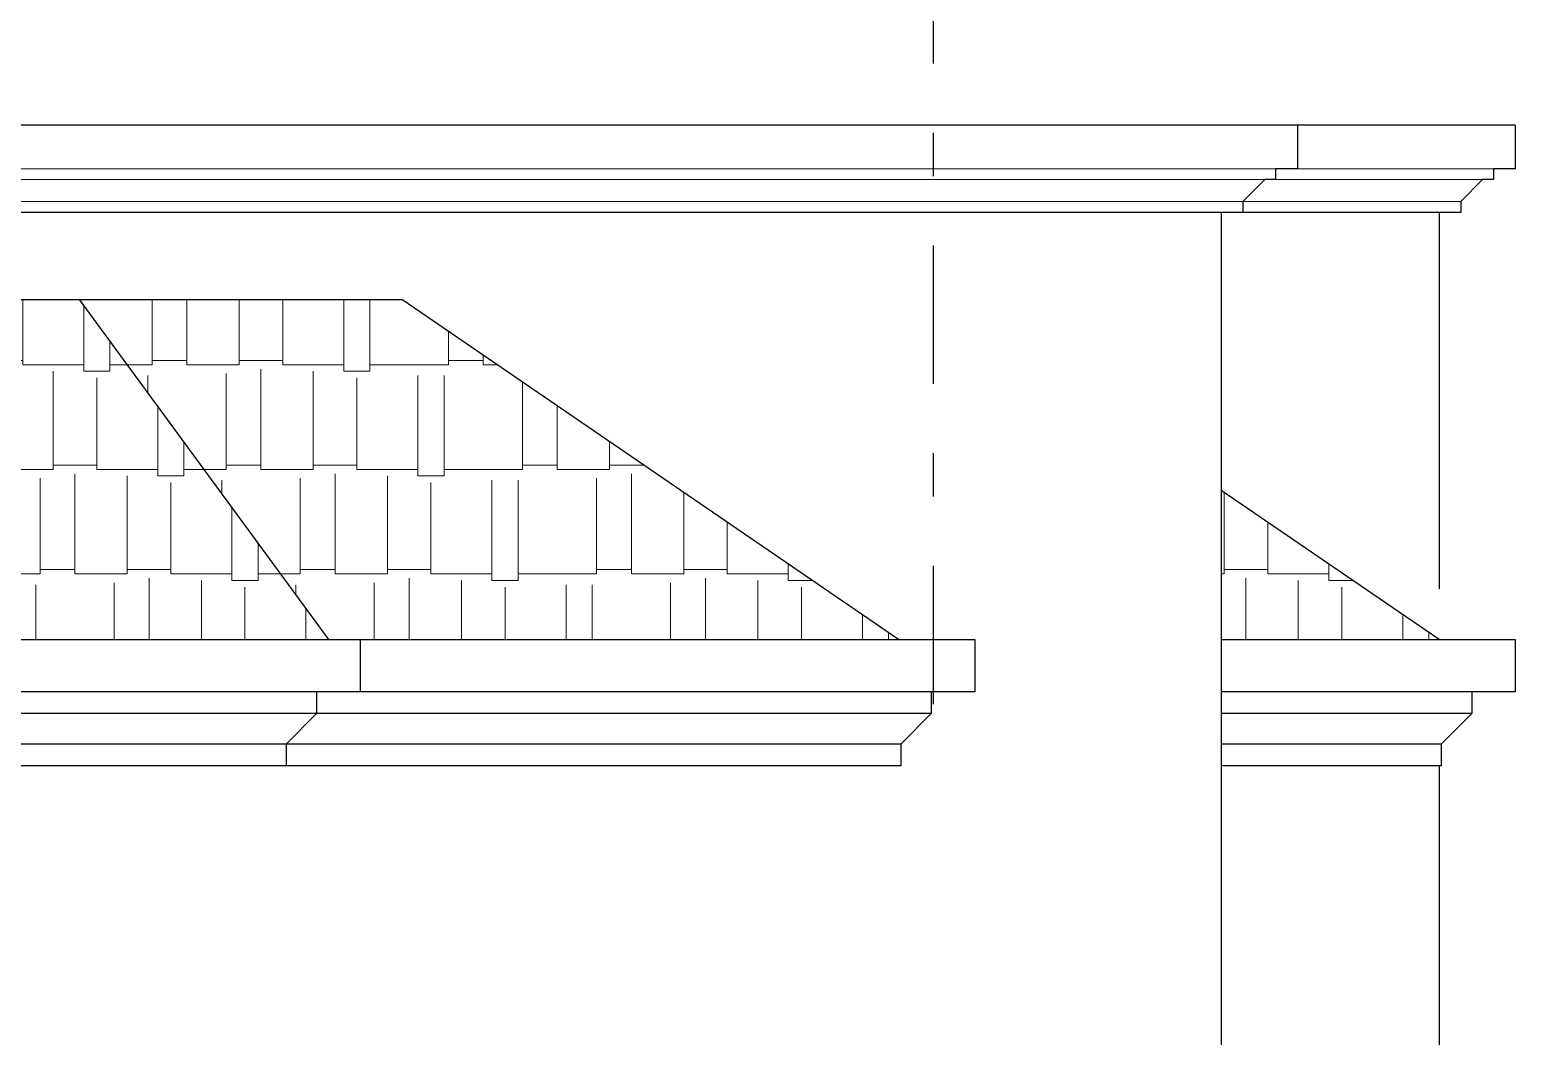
# Model space of a CAD drawing. Extents: x 185 to 567, y -69 to 170.
# Drawn here: x 257.541 to 260.95, y -13.326 to -11.017 of the extents above; entities that cross this region are included whole.
import ezdxf

# ---------------------------------------------------------------- set-up
doc = ezdxf.new("R2010")
doc.units = 0
doc.header["$LTSCALE"] = 0.25
doc.header["$MEASUREMENT"] = 0
doc.linetypes.add('B4-PLANS$0$DASHDOT', pattern=[25.4, 12.7, -6.35, 0, -6.35])
for name, color, linetype in [('A-AX', 1, 'B4-PLANS$0$DASHDOT'), ('A-DIM-IN', 8, 'CONTINUOUS'), ('A-ELV 2', 21, 'CONTINUOUS'), ('A-ELV 5', 51, 'CONTINUOUS')]:
    doc.layers.add(name, color=color, linetype=linetype)
doc.layers.add('A-COLH', color=1, linetype='CONTINUOUS', lineweight=9)
doc.layers.add('A-KORNISH', color=8, linetype='CONTINUOUS', lineweight=9)

msp = doc.modelspace()

# ---------------------------------------------------------------- hatches: boundary and pattern name
at = {"layer": 'A-COLH'}
h = msp.add_hatch(dxfattribs=at)
h.set_pattern_fill('AR-RSHKE', color=1, scale=0.02, style=0)
h.set_pattern_definition([(0, (256.79513, -12.02557), (0.51, 0.24), [0.12, -0.1, 0.14, -0.06, 0.18, -0.08]), (0, (256.91513, -12.01557), (0.51, 0.24), [0.1, -0.38, 0.08, -0.12]), (0, (257.15513, -12.04057), (0.51, 0.24), [0.06, -0.62]), (90, (256.79513, -12.02557), (-0.17, 0.24), [0.23, -0.73]), (90, (256.91513, -12.02557), (-0.17, 0.24), [0.225, -0.735]), (90, (257.01513, -12.02557), (-0.17, 0.24), [0.21, -0.75]), (90, (257.15513, -12.04057), (-0.17, 0.24), [0.23, -0.73]), (90, (257.21513, -12.04057), (-0.17, 0.24), [0.23, -0.73]), (90, (257.39513, -12.02557), (-0.17, 0.24), [0.22, -0.74])])
h.paths.add_polyline_path([(256.0553, -11.6356), (256.0553, -12.4156), (258.2274, -12.4156), (257.6557, -11.6356)])
h = msp.add_hatch(dxfattribs=at)
h.set_pattern_fill('AR-RSHKE', color=1, scale=0.02, style=0)
h.set_pattern_definition([(0, (258.7519, -12.02557), (0.51, 0.24), [0.12, -0.1, 0.14, -0.06, 0.18, -0.08]), (0, (258.8719, -12.01557), (0.51, 0.24), [0.1, -0.38, 0.08, -0.12]), (0, (259.1119, -12.04057), (0.51, 0.24), [0.06, -0.62]), (90, (258.75191, -12.02557), (-0.17, 0.24), [0.23, -0.73]), (90, (258.87191, -12.02557), (-0.17, 0.24), [0.225, -0.735]), (90, (258.97191, -12.02557), (-0.17, 0.24), [0.21, -0.75]), (90, (259.11191, -12.04057), (-0.17, 0.24), [0.23, -0.73]), (90, (259.17191, -12.04057), (-0.17, 0.24), [0.23, -0.73]), (90, (259.35191, -12.02557), (-0.17, 0.24), [0.22, -0.74])])
h.paths.add_polyline_path([(258.2274, -12.4156), (259.5353, -12.4156), (258.3953, -11.6356), (257.6557, -11.6356)])
h = msp.add_hatch(dxfattribs=at)
h.set_pattern_fill('AR-RSHKE', color=1, scale=0.02, style=0)
h.set_pattern_definition([(0, (259.9919, -12.02557), (0.51, 0.24), [0.12, -0.1, 0.14, -0.06, 0.18, -0.08]), (0, (260.1119, -12.01557), (0.51, 0.24), [0.1, -0.38, 0.08, -0.12]), (0, (260.3519, -12.04057), (0.51, 0.24), [0.06, -0.62]), (90, (259.99191, -12.02557), (-0.17, 0.24), [0.23, -0.73]), (90, (260.11191, -12.02557), (-0.17, 0.24), [0.225, -0.735]), (90, (260.21191, -12.02557), (-0.17, 0.24), [0.21, -0.75]), (90, (260.35191, -12.04057), (-0.17, 0.24), [0.23, -0.73]), (90, (260.41191, -12.04057), (-0.17, 0.24), [0.23, -0.73]), (90, (260.59191, -12.02557), (-0.17, 0.24), [0.22, -0.74])])
h.paths.add_polyline_path([(260.2753, -12.0735), (260.2753, -12.4156), (260.7753, -12.4156)])

# ---------------------------------------------------------------- linework, layer by layer
at = {"layer": 'A-AX', "ltscale": 0.1}
msp.add_line((259.6153, -12.5641, 0), (259.6153, -5.7438, 0), dxfattribs=at)
at = {"layer": 'A-DIM-IN'}
for p, q in [((259.6103, -12.5356, 0), (255.9853, -12.5356, 0)), ((260.8503, -12.5356, 0), (260.2753, -12.5356, 0)), ((259.6103, -12.5856, 0), (255.9854, -12.5856, 0)), ((260.8503, -12.5856, 0), (260.2753, -12.5856, 0)), ((259.5403, -12.6556, 0), (256.0553, -12.6556, 0)), ((260.7803, -12.6556, 0), (260.2753, -12.6556, 0))]:
    msp.add_line(p, q, dxfattribs=at)
at = {"layer": 'A-ELV 2'}
for p, q in [((260.9503, -11.2356, 0), (256.2303, -11.2356, 0)), ((260.8253, -11.4356, 0), (256.1053, -11.4356, 0)), ((260.2753, -11.4356, 0), (260.2753, -15.0857, 0)), ((260.7753, -11.4356, 0), (260.7753, -12.2993, 0)), ((256.0553, -11.6356, 0), (258.3953, -11.6356, 0)), ((258.2275, -12.4156, 0), (257.6557, -11.6356, 0)), ((259.5353, -12.4156, 0), (258.3953, -11.6356, 0)), ((260.7753, -12.4156, 0), (260.2753, -12.0735, 0)), ((260.7753, -12.7056, 0), (260.7753, -15.0857, 0))]:
    msp.add_line(p, q, dxfattribs=at)
at = {"layer": 'A-ELV 2', "elevation": 0}
for points in [[(260.4503, -11.2356), (260.4503, -11.3356), (260.4003, -11.3356), (260.4003, -11.3606), (260.3753, -11.3606), (260.3253, -11.4106), (260.3253, -11.4356), (260.2753, -11.4356)], [(260.9503, -11.2356), (260.9503, -11.3356), (260.9003, -11.3356), (260.9003, -11.3606), (260.8753, -11.3606), (260.8253, -11.4106), (260.8253, -11.4356), (260.7753, -11.4356)]]:
    msp.add_lwpolyline(points, dxfattribs=at)
at = {"layer": 'A-ELV 5'}
for p, q in [((255.8853, -12.4156, 0), (259.7103, -12.4156, 0)), ((260.2753, -12.4156, 0), (260.9503, -12.4156, 0)), ((259.5403, -12.7056, 0), (256.0553, -12.7056, 0)), ((260.7803, -12.7056, 0), (260.2753, -12.7056, 0))]:
    msp.add_line(p, q, dxfattribs=at)
at = {"layer": 'A-ELV 5', "elevation": 0}
for points in [[(258.2999, -12.4155), (258.2999, -12.5355), (258.1999, -12.5355), (258.1999, -12.5855), (258.1299, -12.6555), (258.1299, -12.7055)], [(259.7103, -12.4156), (259.7103, -12.5356), (259.6103, -12.5356), (259.6103, -12.5856), (259.5403, -12.6556), (259.5403, -12.7056)], [(260.9503, -12.4156), (260.9503, -12.5356), (260.8503, -12.5356), (260.8503, -12.5856), (260.7803, -12.6556), (260.7803, -12.7056)]]:
    msp.add_lwpolyline(points, dxfattribs=at)
at = {"layer": 'A-KORNISH'}
for p, q in [((260.9003, -11.3356, 0), (256.1803, -11.3356, 0)), ((260.8753, -11.3606, 0), (256.1553, -11.3606, 0)), ((260.8253, -11.4106, 0), (256.1053, -11.4106, 0))]:
    msp.add_line(p, q, dxfattribs=at)

doc.saveas('drawing.dxf')
